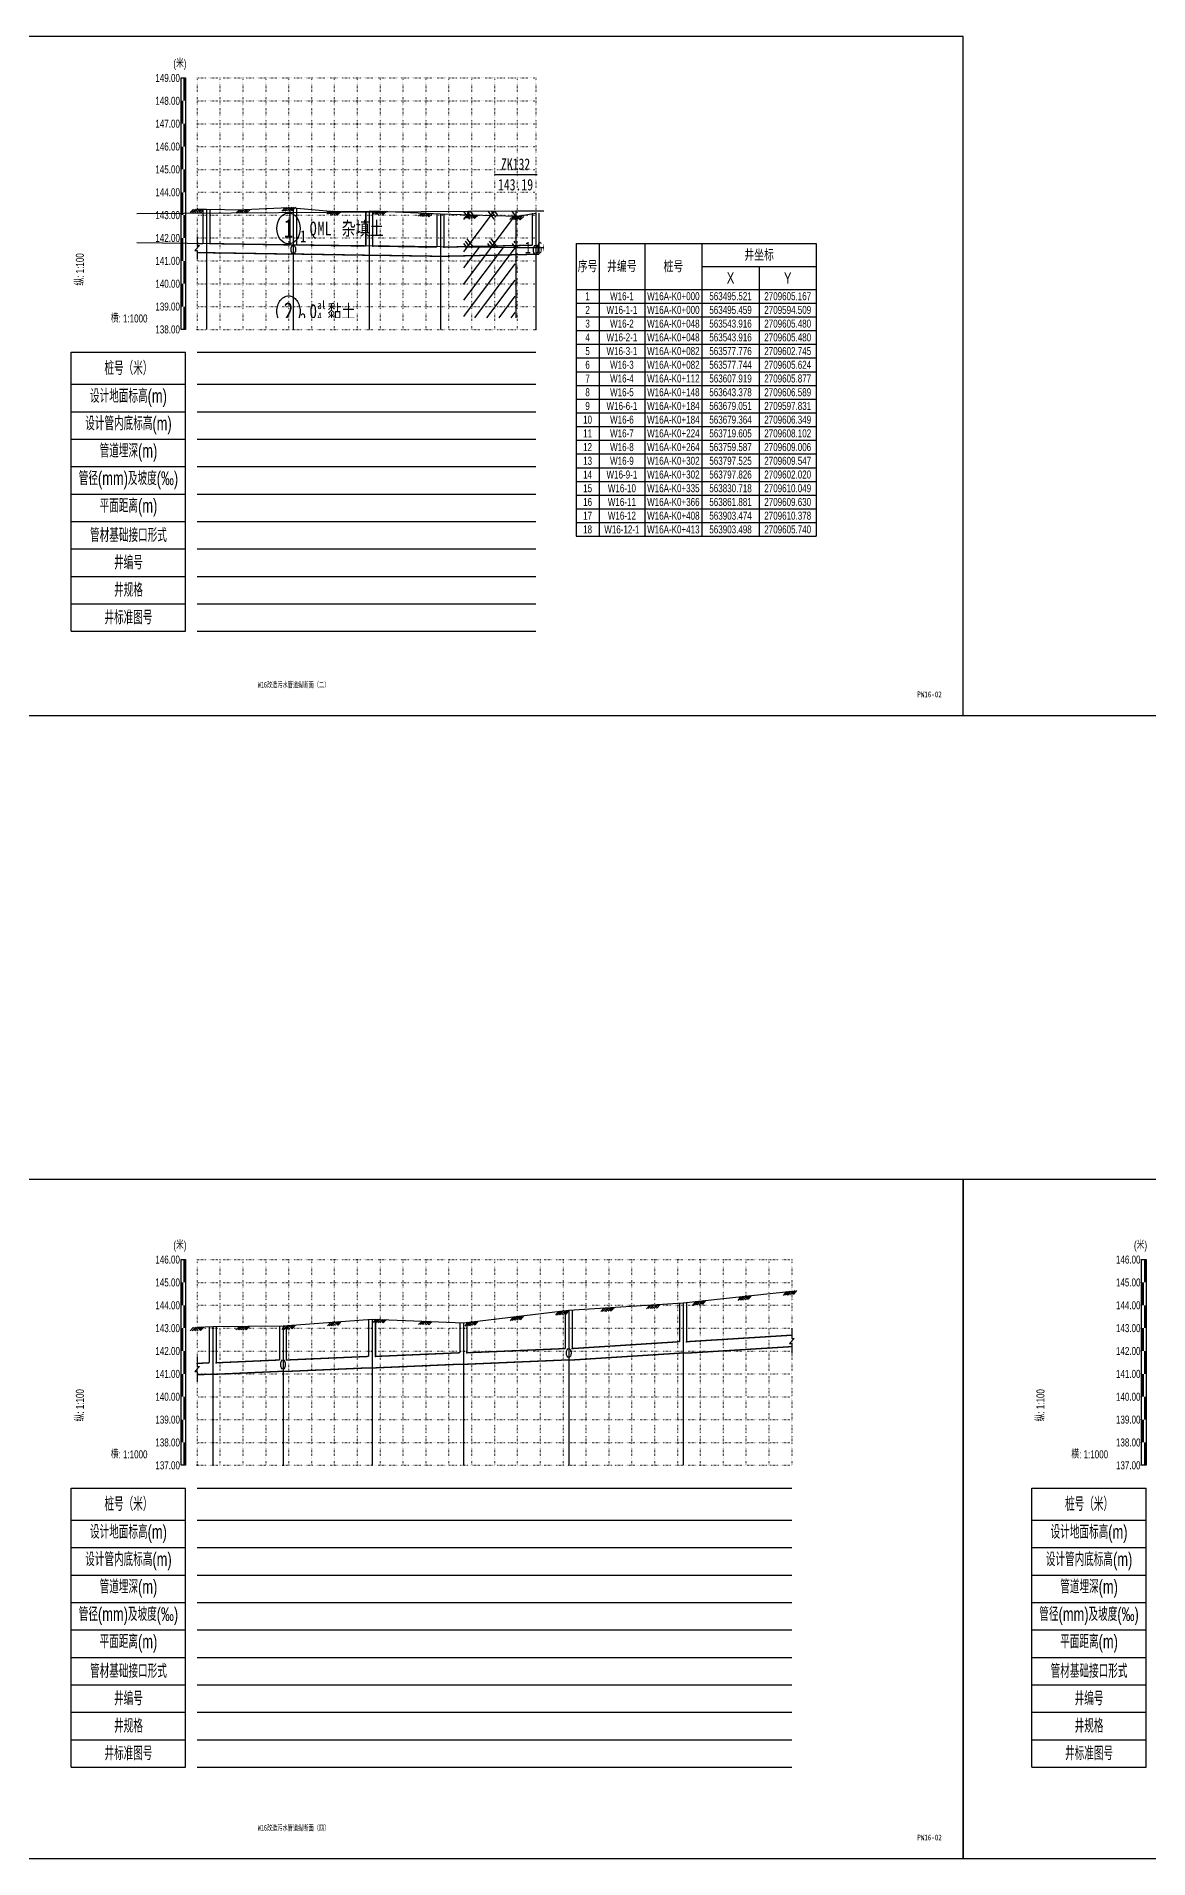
# Model space of a CAD drawing. Extents: x 529262 to 576451, y 2694391 to 2717535.
# Drawn here: x 571886 to 572372, y 2709447 to 2710244 of the extents above; entities that cross this region are included whole.
import ezdxf
from ezdxf.enums import TextEntityAlignment as Align
from ezdxf.xclip import XClip

# ---------------------------------------------------------------- set-up
doc = ezdxf.new("R2010")
doc.units = 0
doc.header["$XCLIPFRAME"] = 0
doc.linetypes.add('DOT', pattern=[6.35, 0, -6.35])
doc.linetypes.add('sx', pattern=[10, 5, 0, 5, 0])
for name, color, linetype in [('GiCAD_PouMian', 7, 'Continuous'), ('GICAD_QUYANG', 7, 'Continuous'), ('GPSCOMMON', 7, 'Continuous'), ('P-说明', 7, 'Continuous'), ('PP-COM', 7, 'Continuous'), ('图框线', 7, 'Continuous'), ('地质-地层符号', 3, 'Continuous'), ('地质-地层线', 7, 'Continuous'), ('地质-地面线', 7, 'Continuous'), ('地质-填充花纹', 4, 'Continuous'), ('地质-文字', 7, 'Continuous'), ('地质-标贯', 7, 'Continuous'), ('地质-钻孔', 7, 'Continuous'), ('纵断_分栏线', 5, 'Continuous'), ('纵断_地面线', 3, 'Continuous'), ('纵断_标注', 2, 'Continuous'), ('纵断_标注_支管', 2, 'Continuous'), ('纵断_表头', 2, 'Continuous'), ('纵断_设计线', 1, 'Continuous'), ('纵断_高程网格', 8, 'DOT')]:
    doc.layers.add(name, color=color, linetype=linetype)
doc.layers.add('纵断污水井', color=7, linetype='Continuous', lineweight=60)
doc.layers.add('纵断污水管', color=224, linetype='Continuous', lineweight=60)
doc.styles.add('JieTuHzTxt', font='smsim.shx', dxfattribs={"width": 0.7, "bigfont": 'smfs.shx'})
doc.styles.add('SEMDI', font='smsim.shx', dxfattribs={"width": 0.75, "bigfont": 'smfs.shx'})
doc.styles.add('SMEDI', font='smsim.shx', dxfattribs={"width": 0.75, "height": 3.5, "bigfont": 'smfs.shx'})
doc.styles.get("Standard").update_dxf_attribs({"font": '', "height": 2.5, "bigfont": 'smfs.shx'})
doc.styles.add('地层编号', font='', dxfattribs={"width": 0.7, "height": 4})
doc.styles.add('宋体', font='', dxfattribs={"width": 0.75})
doc.styles.add('层底标注', font='', dxfattribs={"width": 0.7, "height": 2.5})
doc.styles.add('岩土名称', font='', dxfattribs={"width": 0.7, "height": 3})
doc.styles.add('时代', font='', dxfattribs={"width": 0.7, "height": 3})
doc.styles.add('标贯动探', font='', dxfattribs={"width": 0.7, "height": 2.5})
doc.styles.add('钻孔标注', font='', dxfattribs={"width": 0.7, "height": 2.5})
doc.styles.get('Standard').set_extended_font_data('FangSong_GB2312')
doc.styles.get('地层编号').set_extended_font_data('FangSong_GB2312')
doc.styles.get('宋体').set_extended_font_data('SimSun')
doc.styles.get('层底标注').set_extended_font_data('FangSong_GB2312')
doc.styles.get('岩土名称').set_extended_font_data('FangSong_GB2312')
doc.styles.get('时代').set_extended_font_data('FangSong_GB2312')
doc.styles.get('标贯动探').set_extended_font_data('FangSong_GB2312')
doc.styles.get('钻孔标注').set_extended_font_data('FangSong_GB2312')
doc.linetypes.add('bzhjcx', pattern='A,0.001,[2,XX1.shx,S=1,R=0,X=1,Y=0],-2', length=2.001)

# ---------------------------------------------------------------- blocks, each defined once
blk = doc.blocks.new('A3WK')
at = {"layer": '图框线'}
blk.add_lwpolyline([(0, 0), (420, 0), (420, 297), (0, 297), (0, 0)], dxfattribs=at)
blk = doc.blocks.new('市政排水（YZ）_zdbt')
at = {"color": 0, "linetype": 'ByBlock', "lineweight": -2}
for p, q in [((-50, 0), (0, 0)), ((-50, -122), (-50, 0)), ((0, -122), (0, 0)), ((-50, -14), (0, -14)), ((-50, -26), (0, -26)), ((-50, -38), (0, -38)), ((-50, -50), (0, -50)), ((-50, -62), (0, -62)), ((-50, -74), (0, -74)), ((-50, -86), (0, -86)), ((-50, -98), (0, -98)), ((-50, -110), (0, -110)), ((-50, -122), (0, -122))]:
    blk.add_line(p, q, dxfattribs=at)
at = {"color": 0, "linetype": 'ByBlock', "lineweight": -2, "char_height": 6, "attachment_point": 5, "style": 'JieTuHzTxt'}
for s, insert in [('桩号（米）', (-25, -7)), ('设计地面标高(m)', (-25, -20)), ('设计管内底标高(m)', (-25, -32)), ('管道埋深(m)', (-25, -44)), ('管径(mm)及坡度(‰)', (-25, -56)), ('平面距离(m)', (-25, -68)), ('管材基础接口形式', (-25, -80)), ('井编号', (-25, -92)), ('井规格', (-25, -104)), ('井标准图号', (-25, -116))]:
    blk.add_mtext(s, dxfattribs=dict(at, insert=insert))
blk = doc.blocks.new('VSDesignLineBlock')
at = {"color": 0, "linetype": 'Continuous'}
for p, q in [((-1.5, 0), (-3, -1.5)), ((-0.75, 0), (-2.25, -1.5)), ((0, 0), (-1.5, -1.5)), ((0, 0), (1.5, -1.5)), ((1.5, 0), (0.75, -0.75)), ((2.25, 0), (1.12, -1.12)), ((3, 0), (1.5, -1.5)), ((-0.98, -0.98), (-0.46, -1.5)), ((-0.5, -0.5), (0.5, -1.5))]:
    blk.add_line(p, q, dxfattribs=at)
blk = doc.blocks.new('*T142')
at = {"color": 0, "linetype": 'ByBlock', "lineweight": -2, "transparency": 16777216}
for p, q in [((0, 0), (105, 0)), ((0, 0), (0, -128)), ((10, 0), (10, -128)), ((30, 0), (30, -128)), ((55, 0), (55, -128)), ((105, 0), (105, -128)), ((55, -10), (105, -10)), ((80, -10), (80, -128)), ((0, -20), (105, -20)), ((0, -26), (105, -26)), ((0, -32), (105, -32)), ((0, -38), (105, -38)), ((0, -44), (105, -44)), ((0, -50), (105, -50)), ((0, -56), (105, -56)), ((0, -62), (105, -62)), ((0, -68), (105, -68)), ((0, -74), (105, -74)), ((0, -80), (105, -80)), ((0, -86), (105, -86)), ((0, -92), (105, -92)), ((0, -98), (105, -98)), ((0, -104), (105, -104)), ((0, -110), (105, -110)), ((0, -116), (105, -116)), ((0, -122), (105, -122)), ((0, -128), (105, -128))]:
    blk.add_line(p, q, dxfattribs=at)
at = {"color": 0, "transparency": 16777216, "attachment_point": 5}
for s, insert, char_height, width, style in [('序号', (5, -10), 5, 9.98, 'SMEDI'), ('井编号', (20, -10), 5, 19.98, 'SMEDI'), ('桩号', (42.5, -10), 5, 24.98, 'SMEDI'), ('井坐标', (80, -5), 5, 49.98, 'SMEDI'), ('X', (67.5, -15), 5, 24.98, 'SMEDI'), ('Y', (92.5, -15), 5, 24.98, 'SMEDI'), ('1', (5, -23), 3.5, 9.98, 'SEMDI'), ('W16-1', (20, -23), 3.5, 19.98, 'SEMDI'), ('W16A-K0+000', (42.5, -23), 3.5, 24.98, 'SEMDI'), ('563495.521', (67.5, -23), 3.5, 24.98, 'SEMDI'), ('2709605.167', (92.5, -23), 3.5, 24.98, 'SEMDI'), ('2', (5, -29), 3.5, 9.98, 'SEMDI'), ('W16-1-1', (20, -29), 3.5, 19.98, 'SEMDI'), ('W16A-K0+000', (42.5, -29), 3.5, 24.98, 'SEMDI'), ('563495.459', (67.5, -29), 3.5, 24.98, 'SEMDI'), ('2709594.509', (92.5, -29), 3.5, 24.98, 'SEMDI'), ('4', (5, -41), 3.5, 9.98, 'SEMDI'), ('3', (5, -35), 3.5, 9.98, 'SEMDI'), ('W16-2-1', (20, -41), 3.5, 19.98, 'SEMDI'), ('W16-2', (20, -35), 3.5, 19.98, 'SEMDI'), ('W16A-K0+048', (42.5, -35), 3.5, 24.98, 'SEMDI'), ('W16A-K0+048', (42.5, -41), 3.5, 24.98, 'SEMDI'), ('563543.916', (67.5, -35), 3.5, 24.98, 'SEMDI'), ('563543.916', (67.5, -41), 3.5, 24.98, 'SEMDI'), ('2709605.480', (92.5, -35), 3.5, 24.98, 'SEMDI'), ('2709605.480', (92.5, -41), 3.5, 24.98, 'SEMDI'), ('5', (5, -47), 3.5, 9.98, 'SEMDI'), ('W16-3-1', (20, -47), 3.5, 19.98, 'SEMDI'), ('W16A-K0+082', (42.5, -47), 3.5, 24.98, 'SEMDI'), ('563577.776', (67.5, -47), 3.5, 24.98, 'SEMDI'), ('2709602.745', (92.5, -47), 3.5, 24.98, 'SEMDI'), ('6', (5, -53), 3.5, 9.98, 'SEMDI'), ('W16-3', (20, -53), 3.5, 19.98, 'SEMDI'), ('W16A-K0+082', (42.5, -53), 3.5, 24.98, 'SEMDI'), ('563577.744', (67.5, -53), 3.5, 24.98, 'SEMDI'), ('2709605.624', (92.5, -53), 3.5, 24.98, 'SEMDI'), ('8', (5, -65), 3.5, 9.98, 'SEMDI'), ('7', (5, -59), 3.5, 9.98, 'SEMDI'), ('W16-4', (20, -59), 3.5, 19.98, 'SEMDI'), ('W16-5', (20, -65), 3.5, 19.98, 'SEMDI'), ('W16A-K0+112', (42.5, -59), 3.5, 24.98, 'SEMDI'), ('W16A-K0+148', (42.5, -65), 3.5, 24.98, 'SEMDI'), ('563607.919', (67.5, -59), 3.5, 24.98, 'SEMDI'), ('563643.378', (67.5, -65), 3.5, 24.98, 'SEMDI'), ('2709605.877', (92.5, -59), 3.5, 24.98, 'SEMDI'), ('2709606.589', (92.5, -65), 3.5, 24.98, 'SEMDI'), ('9', (5, -71), 3.5, 9.98, 'SEMDI'), ('W16-6-1', (20, -71), 3.5, 19.98, 'SEMDI'), ('W16A-K0+184', (42.5, -71), 3.5, 24.98, 'SEMDI'), ('563679.051', (67.5, -71), 3.5, 24.98, 'SEMDI'), ('2709597.831', (92.5, -71), 3.5, 24.98, 'SEMDI'), ('10', (5, -77), 3.5, 9.98, 'SEMDI'), ('W16-6', (20, -77), 3.5, 19.98, 'SEMDI'), ('W16A-K0+184', (42.5, -77), 3.5, 24.98, 'SEMDI'), ('563679.364', (67.5, -77), 3.5, 24.98, 'SEMDI'), ('2709606.349', (92.5, -77), 3.5, 24.98, 'SEMDI'), ('11', (5, -83), 3.5, 9.98, 'SEMDI'), ('12', (5, -89), 3.5, 9.98, 'SEMDI'), ('W16-7', (20, -83), 3.5, 19.98, 'SEMDI'), ('W16-8', (20, -89), 3.5, 19.98, 'SEMDI'), ('W16A-K0+224', (42.5, -83), 3.5, 24.98, 'SEMDI'), ('W16A-K0+264', (42.5, -89), 3.5, 24.98, 'SEMDI'), ('563719.605', (67.5, -83), 3.5, 24.98, 'SEMDI'), ('563759.587', (67.5, -89), 3.5, 24.98, 'SEMDI'), ('2709608.102', (92.5, -83), 3.5, 24.98, 'SEMDI'), ('2709609.006', (92.5, -89), 3.5, 24.98, 'SEMDI'), ('13', (5, -95), 3.5, 9.98, 'SEMDI'), ('W16-9', (20, -95), 3.5, 19.98, 'SEMDI'), ('W16A-K0+302', (42.5, -95), 3.5, 24.98, 'SEMDI'), ('563797.525', (67.5, -95), 3.5, 24.98, 'SEMDI'), ('2709609.547', (92.5, -95), 3.5, 24.98, 'SEMDI'), ('14', (5, -101), 3.5, 9.98, 'SEMDI'), ('W16-9-1', (20, -101), 3.5, 19.98, 'SEMDI'), ('W16A-K0+302', (42.5, -101), 3.5, 24.98, 'SEMDI'), ('563797.826', (67.5, -101), 3.5, 24.98, 'SEMDI'), ('2709602.020', (92.5, -101), 3.5, 24.98, 'SEMDI'), ('15', (5, -107), 3.5, 9.98, 'SEMDI'), ('16', (5, -113), 3.5, 9.98, 'SEMDI'), ('W16-10', (20, -107), 3.5, 19.98, 'SEMDI'), ('W16-11', (20, -113), 3.5, 19.98, 'SEMDI'), ('W16A-K0+335', (42.5, -107), 3.5, 24.98, 'SEMDI'), ('W16A-K0+366', (42.5, -113), 3.5, 24.98, 'SEMDI'), ('563830.718', (67.5, -107), 3.5, 24.98, 'SEMDI'), ('563861.881', (67.5, -113), 3.5, 24.98, 'SEMDI'), ('2709610.049', (92.5, -107), 3.5, 24.98, 'SEMDI'), ('2709609.630', (92.5, -113), 3.5, 24.98, 'SEMDI'), ('17', (5, -119), 3.5, 9.98, 'SEMDI'), ('W16-12', (20, -119), 3.5, 19.98, 'SEMDI'), ('W16A-K0+408', (42.5, -119), 3.5, 24.98, 'SEMDI'), ('563903.474', (67.5, -119), 3.5, 24.98, 'SEMDI'), ('2709610.378', (92.5, -119), 3.5, 24.98, 'SEMDI'), ('18', (5, -125), 3.5, 9.98, 'SEMDI'), ('W16-12-1', (20, -125), 3.5, 19.98, 'SEMDI'), ('W16A-K0+413', (42.5, -125), 3.5, 24.98, 'SEMDI'), ('563903.498', (67.5, -125), 3.5, 24.98, 'SEMDI'), ('2709605.740', (92.5, -125), 3.5, 24.98, 'SEMDI')]:
    blk.add_mtext(s, dxfattribs=dict(at, insert=insert, char_height=char_height, width=width, style=style))
blk = doc.blocks.new('A$C1B0B6F20')
at = {"layer": 'GiCAD_PouMian'}
h = blk.add_hatch(color=8, dxfattribs=at)
edge = h.paths.add_edge_path()
edge.add_arc((-4, -8.25), 1, 0, 360)
at = {"layer": 'GICAD_QUYANG', "color": 8}
blk.add_circle((-4, -8.25), 1, dxfattribs=at)
at = {"layer": '地质-地层符号', "color": 8, "linetype": 'Continuous'}
for centre in [(66.86, -1.98), (199.99, -1.12), (66.86, -15.23), (199.99, -19.25), (66.86, -33.1), (199.99, -42.62)]:
    blk.add_ellipse(centre, major_axis=(0, 3.38), ratio=1, dxfattribs=at)
at = {"layer": '地质-地层线', "color": 8}
for p, q in [((0, -6), (132.95, -3.95)), ((132.95, -3.95), (266.25, -5.29)), ((-20, -6), (0, -6)), ((266.25, -5.29), (286.25, -5.29))]:
    blk.add_line(p, q, dxfattribs=at)
at = {"layer": '地质-地层线', "color": 8, "linetype": 'bzhjcx'}
for p, q in [((-20, -10), (0, -10)), ((0, -10), (132.95, -40.95)), ((132.95, -40.95), (266.25, -26.79)), ((266.25, -26.79), (286.25, -26.79))]:
    blk.add_line(p, q, dxfattribs=at)
at = {"layer": '地质-地面线', "color": 8, "linetype": 'Continuous'}
for p, q in [((-20, 0), (0, 0)), ((0, 0), (132.95, 2.05)), ((132.95, 2.05), (266.25, 2.71)), ((266.25, 2.71), (286.25, 2.71))]:
    blk.add_line(p, q, dxfattribs=at)
at = {"layer": '地质-填充花纹', "color": 8, "linetype": 'Continuous'}
for p, q in [((118.52, 0.88), (117.8, 1.6)), ((119.02, 1.38), (118.57, 1.83)), ((118.79, -4.17), (124.88, 1.93)), ((125.52, 0.88), (124.48, 1.92)), ((126.02, 1.38), (125.47, 1.93)), ((125.97, -4.06), (132.06, 2.04)), ((126.52, 1.88), (126.45, 1.95)), ((132.66, 0.88), (131.52, 2.03)), ((132.8, 1.74), (132.5, 2.04)), ((251.1, 0.87), (252.88, 2.64)), ((252.8, 0.88), (251.1, 2.58)), ((253.3, 1.38), (252.04, 2.64)), ((252.16, -5.15), (259.98, 2.68)), ((253.8, 1.88), (253.04, 2.64)), ((259.94, 0.88), (258.17, 2.65)), ((260.44, 1.38), (259.15, 2.67)), ((259.16, -5.22), (266.1, 1.73)), ((260.94, 1.88), (260.14, 2.68)), ((266.1, 1.72), (265.17, 2.65)), ((-15.15, -3.75), (-11.4, 0)), ((-10.32, -6), (-4.32, 0)), ((-8.33, -5.69), (-10.1, -3.92)), ((-7.83, -5.19), (-9.6, -3.42)), ((-3.25, -6), (-0.15, -2.9)), ((-1.19, -5.69), (-2.96, -3.92)), ((-0.69, -5.19), (-2.46, -3.42)), ((118.43, -4.17), (117.8, -3.54)), ((124.48, -4.08), (124.32, -3.92)), ((125.47, -4.07), (124.82, -3.42)), ((131.38, -3.97), (131.32, -3.92)), ((132.36, -3.96), (131.82, -3.42)), ((252.84, -5.16), (251.6, -3.92)), ((253.85, -5.17), (252.1, -3.42)), ((259.91, -5.23), (258.6, -3.92)), ((260.87, -5.19), (259.1, -3.42)), ((266.1, -4.28), (265.74, -3.92)), ((-14.32, -10), (-10.32, -6)), ((-10.79, -10), (-6.79, -6)), ((-9.02, -6), (-10.6, -4.42)), ((-7.25, -10), (-3.25, -6)), ((-3.72, -10), (-0.15, -6.43)), ((-1.88, -6), (-3.46, -4.42)), ((117.8, -15.76), (129.56, -4)), ((117.8, -12.22), (125.97, -4.06)), ((117.8, -8.69), (122.38, -4.11)), ((117.8, -5.15), (118.79, -4.17)), ((117.8, -19.29), (132.8, -4.29)), ((117.8, -22.83), (132.8, -7.83)), ((251.83, -5.15), (251.1, -4.42)), ((251.1, -6.2), (252.16, -5.15)), ((251.1, -9.74), (255.66, -5.18)), ((251.1, -13.27), (259.16, -5.22)), ((251.1, -16.81), (262.66, -5.25)), ((251.1, -20.34), (266.1, -5.34)), ((258.9, -5.22), (258.1, -4.42)), ((266.1, -5.28), (265.24, -4.42)), ((-15.15, -10.1), (-0.15, -10.1)), ((-11, -12.4), (-11, -10.1)), ((-7.5, -10.1), (-7.5, -10)), ((-4, -12.4), (-4, -10.1)), ((-0.5, -10.1), (-0.5, -10)), ((-0.18, -10), (-0.15, -9.97)), ((117.8, -26.36), (132.8, -11.36)), ((251.1, -23.88), (266.1, -8.88)), ((-15.15, -12.4), (-0.15, -12.4)), ((-15.15, -14.7), (-0.15, -14.7)), ((-11, -17), (-11, -14.7)), ((-7.5, -14.7), (-7.5, -12.4)), ((-4, -17), (-4, -14.7)), ((-0.5, -14.7), (-0.5, -12.4)), ((117.8, -29.9), (132.8, -14.9)), ((251.1, -27.41), (266.1, -12.41)), ((-15.15, -17), (-0.15, -17)), ((-15.15, -19.3), (-0.15, -19.3)), ((-11, -21.6), (-11, -19.3)), ((-7.5, -19.3), (-7.5, -17)), ((-4, -21.6), (-4, -19.3)), ((-0.5, -19.3), (-0.5, -17)), ((117.8, -33.44), (132.8, -18.44)), ((253.96, -28.1), (266.1, -15.95)), ((257.91, -27.68), (266.1, -19.48)), ((-15.15, -21.6), (-0.15, -21.6)), ((-15.15, -23.9), (-0.15, -23.9)), ((-11, -25), (-11, -23.9)), ((-7.5, -23.9), (-7.5, -21.6)), ((-4, -25), (-4, -23.9)), ((-0.5, -23.9), (-0.5, -21.6)), ((117.8, -36.97), (132.8, -21.97)), ((261.87, -27.26), (266.1, -23.02)), ((120.3, -38.01), (132.8, -25.51)), ((258.5, -28.5), (258.5, -27.61)), ((265.5, -28.5), (265.5, -26.87)), ((265.82, -26.84), (266.1, -26.56)), ((123.17, -38.67), (132.8, -29.04)), ((251.1, -28.5), (266.1, -28.5)), ((251.1, -30.8), (266.1, -30.8)), ((251.5, -28.5), (251.5, -28.36)), ((251.5, -33.1), (251.5, -30.8)), ((255, -30.8), (255, -28.5)), ((258.5, -33.1), (258.5, -30.8)), ((262, -30.8), (262, -28.5)), ((265.5, -33.1), (265.5, -30.8)), ((126.04, -39.34), (132.8, -32.58)), ((251.1, -33.1), (266.1, -33.1)), ((251.1, -35.4), (266.1, -35.4)), ((251.5, -37.7), (251.5, -35.4)), ((255, -35.4), (255, -33.1)), ((258.5, -37.7), (258.5, -35.4)), ((262, -35.4), (262, -33.1)), ((265.5, -37.7), (265.5, -35.4)), ((117.8, -37.7), (119, -37.7)), ((118.5, -37.7), (118.5, -37.58)), ((122, -40), (122, -38.4)), ((128.91, -40.01), (132.8, -36.11)), ((131.78, -40.68), (132.8, -39.65)), ((251.1, -37.7), (266.1, -37.7)), ((255, -40), (255, -37.7)), ((262, -40), (262, -37.7)), ((117.8, -40), (128.89, -40)), ((117.8, -42.3), (132.8, -42.3)), ((118.5, -42.3), (118.5, -40)), ((122, -44.6), (122, -42.3)), ((125.5, -42.3), (125.5, -40)), ((129, -44.6), (129, -42.3)), ((132.5, -42.3), (132.5, -40.84)), ((251.1, -40), (266.1, -40)), ((251.1, -42.3), (266.1, -42.3)), ((251.5, -42.3), (251.5, -40)), ((255, -44.6), (255, -42.3)), ((258.5, -42.3), (258.5, -40)), ((262, -44.6), (262, -42.3)), ((265.5, -42.3), (265.5, -40)), ((117.8, -44.6), (132.8, -44.6)), ((117.8, -46.9), (132.8, -46.9)), ((118.5, -46.9), (118.5, -44.6)), ((122, -49.2), (122, -46.9)), ((125.5, -46.9), (125.5, -44.6)), ((129, -49.2), (129, -46.9)), ((132.5, -46.9), (132.5, -44.6)), ((251.1, -44.6), (266.1, -44.6)), ((251.5, -46.29), (251.5, -44.6)), ((258.5, -46.29), (258.5, -44.6)), ((265.5, -46.29), (265.5, -44.6)), ((117.8, -49.2), (132.8, -49.2)), ((117.8, -51.5), (132.8, -51.5)), ((118.5, -51.5), (118.5, -49.2)), ((122, -53.8), (122, -51.5)), ((125.5, -51.5), (125.5, -49.2)), ((129, -53.8), (129, -51.5)), ((132.5, -51.5), (132.5, -49.2)), ((121.76, -53.8), (132.8, -53.8)), ((125.5, -54.69), (125.5, -53.8)), ((132.5, -56.1), (132.5, -53.8)), ((131.49, -56.1), (132.8, -56.1))]:
    blk.add_line(p, q, dxfattribs=at)
at = {"layer": '地质-钻孔', "color": 8, "linetype": 'Continuous'}
for p, q in [((-6.19, 8), (6.19, 8)), ((126.76, 10.05), (139.14, 10.05)), ((260.06, 10.71), (272.44, 10.71)), ((-1.5, -25), (1.5, -25)), ((264.75, -46.29), (267.75, -46.29)), ((131.45, -56.45), (134.45, -56.45))]:
    blk.add_line(p, q, dxfattribs=at)
at = {"layer": '地质-钻孔', "color": 8, "linetype": 'sx'}
for p, q in [((132.95, 2.05), (132.95, -56.45)), ((266.25, 2.71), (266.25, -46.29)), ((0, 0), (0, -25))]:
    blk.add_line(p, q, dxfattribs=at)
at = {"layer": 'GICAD_QUYANG', "color": 8, "linetype": 'Continuous', "width": 0.7}
blk.add_text('1.65', height=2, dxfattribs=at).set_placement((-9.87, -9.25))
at = {"layer": '地质-地层符号', "color": 8, "linetype": 'Continuous'}
for s, height, style, p in [('1', 4, '地层编号', (198.6, -3.12)), ('Q', 3, '时代', (206.17, -2.62)), ('ML', 3, '时代', (208.45, -2.62)), ('杂填土', 3, '岩土名称', (215.47, -2.62)), ('1', 4, '地层编号', (65.48, -3.98)), ('1', 2.6, '地层编号', (70.24, -4.98)), ('Q', 3, '时代', (73.04, -3.48)), ('ML', 3, '时代', (75.32, -3.48)), ('杂填土', 3, '岩土名称', (82.35, -3.48)), ('1', 2.6, '地层编号', (203.37, -4.12)), ('2', 4, '地层编号', (65.48, -17.23)), ('2', 2.6, '地层编号', (70.24, -18.23)), ('Q', 3, '时代', (73.04, -16.73)), ('黏土', 3, '岩土名称', (78.19, -16.73)), ('2', 4, '地层编号', (198.6, -21.25)), ('2', 2.6, '地层编号', (203.37, -22.25)), ('Q', 3, '时代', (206.17, -20.75)), ('黏土', 3, '岩土名称', (211.32, -20.75)), ('5', 4, '地层编号', (65.48, -35.1)), ('C', 3, '时代', (71.24, -34.6)), ('石灰岩', 3, '岩土名称', (74.32, -34.6)), ('5', 4, '地层编号', (198.6, -44.62)), ('C', 3, '时代', (204.37, -44.12)), ('石灰岩', 3, '岩土名称', (207.45, -44.12))]:
    blk.add_text(s, height=height, dxfattribs=dict(at, style=style)).set_placement(p)
at = {"layer": '地质-地层符号', "color": 8, "linetype": 'Continuous', "style": '时代', "width": 0.8}
for s, p in [('4', (75.32, -17.23)), ('al', (75.32, -14.73)), ('4', (208.45, -21.25)), ('al', (208.45, -18.75))]:
    blk.add_text(s, height=1.8, dxfattribs=at).set_placement(p)
at = {"layer": '地质-文字', "color": 8, "linetype": 'Continuous', "style": '层底标注'}
for s, p in [('1.20', (135.6, -5.2)), ('1.20', (2.65, -7.25)), ('1.60', (268.9, -6.54)), ('2.00', (2.65, -11.25)), ('5.00', (2.65, -26.25)), ('5.90', (268.9, -28.04)), ('8.60', (135.6, -42.2)), ('9.80', (268.9, -47.54)), ('11.70', (135.6, -57.7))]:
    blk.add_text(s, height=2.5, dxfattribs=at).set_placement(p)
at = {"layer": '地质-标贯', "color": 8, "linetype": 'Continuous', "style": '标贯动探'}
for s, p in [('N=4', (141.15, -15.45)), ('N=5', (274.45, -21.79))]:
    blk.add_text(s, height=2.5, dxfattribs=at).set_placement(p)
at = {"layer": '地质-钻孔', "color": 8, "linetype": 'Continuous', "style": '钻孔标注'}
for s, p in [('ZK131', (128.63, 11.05)), ('ZK132', (261.93, 11.71)), ('ZK130', (-4.32, 9)), ('143.05', (127.76, 6.55)), ('143.19', (261.06, 7.21)), ('142.64', (-5.19, 4.5))]:
    blk.add_text(s, height=2.5, dxfattribs=at).set_placement(p)

msp = doc.modelspace()

# ---------------------------------------------------------------- linework, layer by layer
for p in [(571956.269, 2710152.958), (571961.914, 2710152.895), (571999.856, 2710152.326), (572033.053, 2710151.828), (572064.219, 2710151.361), (572170.274, 2709672.587), (571956.269, 2709663.089), (571964.68, 2709663.366), (571995.341, 2709664.592), (572034.275, 2709666.149), (572074.27, 2709667.749), (572120.282, 2709669.588)]:
    msp.add_point(p)
at = {"layer": 'GPSCOMMON'}
for p in [(571956.269, 2710115.361), (571956.269, 2709618.518)]:
    msp.add_point(p, dxfattribs=at)
at = {"layer": 'PP-COM'}
for p, q in [((571451.269, 2709946.518), (576451.269, 2709946.518)), ((571451.269, 2709446.518), (576451.269, 2709446.518))]:
    msp.add_line(p, q, dxfattribs=at)
at = {"layer": '纵断_分栏线'}
for p, q in [((571956.269, 2710105.361), (572104.319, 2710105.361)), ((571956.269, 2710091.361), (572104.319, 2710091.361)), ((571956.269, 2710079.361), (572104.319, 2710079.361)), ((571956.269, 2710067.361), (572104.319, 2710067.361)), ((571956.269, 2710055.361), (572104.319, 2710055.361)), ((571956.269, 2710043.361), (572104.319, 2710043.361)), ((571956.269, 2710031.361), (572104.319, 2710031.361)), ((571956.269, 2710019.361), (572104.319, 2710019.361)), ((571956.269, 2710007.361), (572104.319, 2710007.361)), ((571956.269, 2709995.361), (572104.319, 2709995.361)), ((571956.269, 2709983.361), (572104.319, 2709983.361)), ((571956.269, 2709608.518), (572216.269, 2709608.518)), ((571956.269, 2709594.518), (572216.269, 2709594.518)), ((571956.269, 2709582.518), (572216.269, 2709582.518)), ((571956.269, 2709570.518), (572216.269, 2709570.518)), ((571956.269, 2709558.518), (572216.269, 2709558.518)), ((571956.269, 2709546.518), (572216.269, 2709546.518)), ((571956.269, 2709534.518), (572216.269, 2709534.518)), ((571956.269, 2709522.518), (572216.269, 2709522.518)), ((571956.269, 2709510.518), (572216.269, 2709510.518)), ((571956.269, 2709498.518), (572216.269, 2709498.518)), ((571956.269, 2709486.518), (572216.269, 2709486.518))]:
    msp.add_line(p, q, dxfattribs=at)
at = {"layer": '纵断_地面线'}
for points in [[(571956.269, 2710167.951), (571960.414, 2710167.903), (571976.27, 2710167.721), (571976.984, 2710167.757), (571996.27, 2710168.721), (571998.356, 2710168.541), (572016.27, 2710167.001), (572031.553, 2710167.093), (572036.27, 2710167.121), (572056.27, 2710166.241), (572062.719, 2710165.989), (572076.27, 2710165.461), (572096.27, 2710164.901), (572104.319, 2710166.278)], [(571956.269, 2709678.968), (571963.18, 2709679.191), (571993.841, 2709679.465), (572032.775, 2709682.513), (572072.77, 2709680.855), (572118.782, 2709686.342), (572168.774, 2709689.548), (572216.269, 2709694.764)]]:
    msp.add_lwpolyline(points, dxfattribs=at)
at = {"layer": '纵断_标注'}
for p, q in [((571960.414, 2710167.903), (571960.414, 2710115.361)), ((571998.356, 2710168.541), (571998.356, 2710115.361)), ((572031.553, 2710167.093), (572031.553, 2710115.361)), ((572062.719, 2710165.989), (572062.719, 2710115.361)), ((572104.319, 2710166.278), (572104.319, 2710115.361)), ((572168.774, 2709689.548), (572168.774, 2709618.518)), ((571963.18, 2709679.191), (571963.18, 2709618.518)), ((571993.841, 2709679.465), (571993.841, 2709618.518)), ((572032.775, 2709682.513), (572032.775, 2709618.518)), ((572072.77, 2709680.855), (572072.77, 2709618.518)), ((572118.782, 2709686.342), (572118.782, 2709618.518))]:
    msp.add_line(p, q, dxfattribs=at)
for points in [[(571956.269, 2710155.958), (571956.269, 2710152.058), (571957.269, 2710152.058), (571955.269, 2710149.858), (571956.269, 2710149.858), (571956.269, 2710145.958)], [(572216.269, 2709678.437), (572216.269, 2709674.037), (572217.269, 2709674.037), (572215.269, 2709671.837), (572216.269, 2709671.837), (572216.269, 2709667.437)], [(571956.269, 2709666.089), (571956.269, 2709661.689), (571957.269, 2709661.689), (571955.269, 2709659.489), (571956.269, 2709659.489), (571956.269, 2709655.089)]]:
    msp.add_lwpolyline(points, dxfattribs=at)
for points in [[(571901.269, 2710115.361, 0, 0, 0), (571901.269, 2710140.694, 1, 0, 0), (571901.269, 2710148.694, 0, 0, 0)], [(571901.269, 2710115.361, 0, 0, 0), (571926.603, 2710115.361, 1, 0, 0), (571934.603, 2710115.361, 0, 0, 0)], [(571901.269, 2709618.518, 0, 0, 0), (571901.269, 2709643.851, 1, 0, 0), (571901.269, 2709651.851, 0, 0, 0)], [(572321.269, 2709618.518, 0, 0, 0), (572321.269, 2709643.851, 1, 0, 0), (572321.269, 2709651.851, 0, 0, 0)], [(571901.269, 2709618.518, 0, 0, 0), (571926.603, 2709618.518, 1, 0, 0), (571934.603, 2709618.518, 0, 0, 0)], [(572321.269, 2709618.518, 0, 0, 0), (572346.603, 2709618.518, 1, 0, 0), (572354.603, 2709618.518, 0, 0, 0)]]:
    msp.add_lwpolyline(points, format="xyseb", dxfattribs=at)
at = {"layer": '纵断_标注_支管'}
for p in [(571998.356, 2710115.361), (572104.319, 2710115.361), (571993.841, 2709618.518), (572118.782, 2709618.518)]:
    msp.add_point(p, dxfattribs=at)
at = {"layer": '纵断_表头'}
for points in [[(571951.269, 2710115.361), (571949.269, 2710115.361), (571949.269, 2710225.361), (571951.269, 2710225.361), (571951.269, 2710115.361)], [(571951.269, 2709618.518), (571949.269, 2709618.518), (571949.269, 2709708.518), (571951.269, 2709708.518), (571951.269, 2709618.518)], [(572371.269, 2709618.518), (572369.269, 2709618.518), (572369.269, 2709708.518), (572371.269, 2709708.518), (572371.269, 2709618.518)]]:
    msp.add_lwpolyline(points, dxfattribs=at)
at = {"layer": '纵断_表头', "const_width": 1}
for points in [[(571950.769, 2710215.361), (571950.769, 2710225.361)], [(571949.769, 2710205.361), (571949.769, 2710215.361)], [(571950.769, 2710195.361), (571950.769, 2710205.361)], [(571949.769, 2710185.361), (571949.769, 2710195.361)], [(571950.769, 2710175.361), (571950.769, 2710185.361)], [(571949.769, 2710165.361), (571949.769, 2710175.361)], [(571950.769, 2710155.361), (571950.769, 2710165.361)], [(571949.769, 2710145.361), (571949.769, 2710155.361)], [(571950.769, 2710135.361), (571950.769, 2710145.361)], [(571949.769, 2710125.361), (571949.769, 2710135.361)], [(571950.769, 2710115.361), (571950.769, 2710125.361)], [(571950.769, 2709698.518), (571950.769, 2709708.518)], [(572370.769, 2709698.518), (572370.769, 2709708.518)], [(571949.769, 2709688.518), (571949.769, 2709698.518)], [(572369.769, 2709688.518), (572369.769, 2709698.518)], [(571950.769, 2709678.518), (571950.769, 2709688.518)], [(572370.769, 2709678.518), (572370.769, 2709688.518)], [(571949.769, 2709668.518), (571949.769, 2709678.518)], [(572369.769, 2709668.518), (572369.769, 2709678.518)], [(571950.769, 2709658.518), (571950.769, 2709668.518)], [(572370.769, 2709658.518), (572370.769, 2709668.518)], [(571949.769, 2709648.518), (571949.769, 2709658.518)], [(572369.769, 2709648.518), (572369.769, 2709658.518)], [(571950.769, 2709638.518), (571950.769, 2709648.518)], [(572370.769, 2709638.518), (572370.769, 2709648.518)], [(571949.769, 2709628.518), (571949.769, 2709638.518)], [(572369.769, 2709628.518), (572369.769, 2709638.518)], [(571950.769, 2709618.518), (571950.769, 2709628.518)], [(572370.769, 2709618.518), (572370.769, 2709628.518)]]:
    msp.add_lwpolyline(points, dxfattribs=at)
at = {"layer": '纵断_设计线'}
for points in [[(571956.269, 2710167.951), (571960.414, 2710167.903), (571976.27, 2710167.721), (571976.984, 2710167.757), (571996.27, 2710168.721), (571998.356, 2710168.541), (572016.27, 2710167.001), (572031.553, 2710167.093), (572036.27, 2710167.121), (572056.27, 2710166.241), (572062.719, 2710165.989), (572076.27, 2710165.461), (572096.27, 2710164.901), (572104.319, 2710166.278)], [(571956.269, 2709678.968), (571963.18, 2709679.191), (571993.841, 2709679.465), (572032.775, 2709682.513), (572072.77, 2709680.855), (572118.782, 2709686.342), (572168.774, 2709689.548), (572216.269, 2709694.764)]]:
    msp.add_lwpolyline(points, dxfattribs=at)
at = {"layer": '纵断_高程网格', "ltscale": 0.0787}
for p, q in [((571956.269, 2710225.361), (572104.319, 2710225.361)), ((571956.269, 2710225.361), (571956.269, 2710115.361)), ((571966.269, 2710225.361), (571966.269, 2710115.361)), ((571976.269, 2710225.361), (571976.269, 2710115.361)), ((571986.269, 2710225.361), (571986.269, 2710115.361)), ((571996.269, 2710225.361), (571996.269, 2710115.361)), ((572006.269, 2710225.361), (572006.269, 2710115.361)), ((572016.269, 2710225.361), (572016.269, 2710115.361)), ((572026.269, 2710225.361), (572026.269, 2710115.361)), ((572036.269, 2710225.361), (572036.269, 2710115.361)), ((572046.269, 2710225.361), (572046.269, 2710115.361)), ((572056.269, 2710225.361), (572056.269, 2710115.361)), ((572066.269, 2710225.361), (572066.269, 2710115.361)), ((572076.269, 2710225.361), (572076.269, 2710115.361)), ((572086.269, 2710225.361), (572086.269, 2710115.361)), ((572096.269, 2710225.361), (572096.269, 2710115.361)), ((572104.319, 2710225.361), (572104.319, 2710115.361)), ((571956.269, 2710215.361), (572104.319, 2710215.361)), ((571956.269, 2710205.361), (572104.319, 2710205.361)), ((571956.269, 2710195.361), (572104.319, 2710195.361)), ((571956.269, 2710185.361), (572104.319, 2710185.361)), ((571956.269, 2710175.361), (572104.319, 2710175.361)), ((571956.269, 2710165.361), (572104.319, 2710165.361)), ((571956.269, 2710155.361), (572104.319, 2710155.361)), ((571956.269, 2710145.361), (572104.319, 2710145.361)), ((571956.269, 2710135.361), (572104.319, 2710135.361)), ((571956.269, 2710125.361), (572104.319, 2710125.361)), ((571956.269, 2710115.361), (572104.319, 2710115.361)), ((571956.269, 2709708.518), (572216.269, 2709708.518)), ((571956.269, 2709708.518), (571956.269, 2709618.518)), ((571966.269, 2709708.518), (571966.269, 2709618.518)), ((571976.269, 2709708.518), (571976.269, 2709618.518)), ((571986.269, 2709708.518), (571986.269, 2709618.518)), ((571996.269, 2709708.518), (571996.269, 2709618.518)), ((572006.269, 2709708.518), (572006.269, 2709618.518)), ((572016.269, 2709708.518), (572016.269, 2709618.518)), ((572026.269, 2709708.518), (572026.269, 2709618.518)), ((572036.269, 2709708.518), (572036.269, 2709618.518)), ((572046.269, 2709708.518), (572046.269, 2709618.518)), ((572056.269, 2709708.518), (572056.269, 2709618.518)), ((572066.269, 2709708.518), (572066.269, 2709618.518)), ((572076.269, 2709708.518), (572076.269, 2709618.518)), ((572086.269, 2709708.518), (572086.269, 2709618.518)), ((572096.269, 2709708.518), (572096.269, 2709618.518)), ((572106.269, 2709708.518), (572106.269, 2709618.518)), ((572116.269, 2709708.518), (572116.269, 2709618.518)), ((572126.269, 2709708.518), (572126.269, 2709618.518)), ((572136.269, 2709708.518), (572136.269, 2709618.518)), ((572146.269, 2709708.518), (572146.269, 2709618.518)), ((572156.269, 2709708.518), (572156.269, 2709618.518)), ((572166.269, 2709708.518), (572166.269, 2709618.518)), ((572176.269, 2709708.518), (572176.269, 2709618.518)), ((572186.269, 2709708.518), (572186.269, 2709618.518)), ((572196.269, 2709708.518), (572196.269, 2709618.518)), ((572206.269, 2709708.518), (572206.269, 2709618.518)), ((572216.269, 2709708.518), (572216.269, 2709618.518)), ((571956.269, 2709698.518), (572216.269, 2709698.518)), ((571956.269, 2709688.518), (572216.269, 2709688.518)), ((571956.269, 2709678.518), (572216.269, 2709678.518)), ((571956.269, 2709668.518), (572216.269, 2709668.518)), ((571956.269, 2709658.518), (572216.269, 2709658.518)), ((571956.269, 2709648.518), (572216.269, 2709648.518)), ((571956.269, 2709638.518), (572216.269, 2709638.518)), ((571956.269, 2709628.518), (572216.269, 2709628.518)), ((571956.269, 2709618.518), (572216.269, 2709618.518))]:
    msp.add_line(p, q, dxfattribs=at)
at = {"layer": '纵断污水井', "const_width": 0.6}
for points in [[(571958.914, 2710167.903), (571958.914, 2710152.895)], [(571961.914, 2710167.903), (571961.914, 2710152.901)], [(571996.856, 2710168.541), (571996.856, 2710152.326)], [(571999.856, 2710168.541), (571999.856, 2710152.331)], [(572030.053, 2710167.093), (572030.053, 2710151.828)], [(572033.053, 2710167.093), (572033.053, 2710151.831)], [(572061.219, 2710165.989), (572061.219, 2710151.361)], [(572064.219, 2710165.989), (572064.219, 2710151.361)], [(572102.819, 2710166.278), (572102.819, 2710152.193)], [(572105.819, 2710166.278), (572105.819, 2710148.191)], [(571958.914, 2710148.901), (571961.914, 2710148.901)], [(571996.856, 2710148.331), (571999.856, 2710148.331)], [(572030.053, 2710147.831), (572033.053, 2710147.831)], [(572061.219, 2710147.361), (572064.219, 2710147.361)], [(572102.819, 2710148.191), (572105.819, 2710148.191)], [(572167.274, 2709689.548), (572167.274, 2709672.587)], [(572170.274, 2709689.548), (572170.274, 2709672.588)], [(571961.68, 2709679.191), (571961.68, 2709663.366)], [(571964.68, 2709679.191), (571964.68, 2709663.368)], [(571992.341, 2709679.465), (571992.341, 2709664.592)], [(571995.341, 2709679.465), (571995.341, 2709664.588)], [(572031.275, 2709682.513), (572031.275, 2709666.149)], [(572034.275, 2709682.513), (572034.275, 2709666.148)], [(572071.27, 2709680.855), (572071.27, 2709667.749)], [(572074.27, 2709680.855), (572074.27, 2709667.748)], [(572117.282, 2709686.342), (572117.282, 2709669.59)], [(572120.282, 2709686.342), (572120.282, 2709669.588)], [(572117.282, 2709664.588), (572120.282, 2709664.588)], [(572167.274, 2709667.588), (572170.274, 2709667.588)], [(571961.68, 2709658.368), (571964.68, 2709658.368)], [(571992.341, 2709659.588), (571995.341, 2709659.588)], [(572031.275, 2709661.148), (572034.275, 2709661.148)], [(572071.27, 2709662.748), (572074.27, 2709662.748)]]:
    msp.add_lwpolyline(points, dxfattribs=at)
at = {"layer": '纵断污水管', "const_width": 0.6}
for points in [[(571956.269, 2710152.958), (571958.914, 2710152.895)], [(571956.269, 2710148.958), (571958.914, 2710148.895)], [(571961.914, 2710152.895), (571996.856, 2710152.326)], [(571999.856, 2710152.326), (572030.053, 2710151.828)], [(572033.053, 2710151.828), (572061.219, 2710151.361)], [(572064.219, 2710151.361), (572102.819, 2710152.193)], [(571961.914, 2710148.895), (571996.856, 2710148.326)], [(571999.856, 2710148.326), (572030.053, 2710147.828)], [(572033.053, 2710147.828), (572061.219, 2710147.361)], [(572064.219, 2710147.361), (572102.819, 2710148.193)], [(572120.282, 2709669.588), (572167.274, 2709672.587)], [(572170.274, 2709672.587), (572216.269, 2709675.437)], [(571956.269, 2709663.089), (571961.68, 2709663.366)], [(571964.68, 2709663.366), (571992.341, 2709664.592)], [(571995.341, 2709664.592), (572031.275, 2709666.149)], [(572034.275, 2709666.149), (572071.27, 2709667.749)], [(572074.27, 2709667.749), (572117.282, 2709669.59)], [(572074.27, 2709662.749), (572117.282, 2709664.59)], [(572120.282, 2709664.588), (572167.274, 2709667.587)], [(572170.274, 2709667.587), (572216.269, 2709670.437)], [(571956.269, 2709658.089), (571961.68, 2709658.366)], [(571964.68, 2709658.366), (571992.341, 2709659.592)], [(571995.341, 2709659.592), (572031.275, 2709661.149)], [(572034.275, 2709661.149), (572071.27, 2709662.749)]]:
    msp.add_lwpolyline(points, dxfattribs=at)
at = {"layer": '纵断污水管', "lineweight": 30}
for centre in [(571998.356, 2710150.326), (572104.319, 2710150.193), (571993.841, 2709662.632), (572118.782, 2709667.628)]:
    msp.add_ellipse(centre, major_axis=(0, 2), ratio=0.5, dxfattribs=at)

# ---------------------------------------------------------------- block references
msp.add_blockref('*T142', (572122.012, 2710152.88))
at = {"layer": 'GPSCOMMON'}
ref = msp.add_blockref('A$C1B0B6F20', (571696.269, 2710161.761), dxfattribs=dict(at, xscale=1.5, yscale=2))
XClip(ref).set_block_clipping_path([(155.8132487534, -20.7), (274.3910565597, 14.539265831)])
at = {"layer": '纵断_标注'}
for p, rotation in [((571956.269, 2710167.951), 359.3413847774369), ((571976.268, 2710167.721), 359.3411345817397), ((571996.243, 2710168.72), 2.862379082252837), ((572016.17, 2710167.01), 355.0846576139028), ((572036.169, 2710167.12), 0.3437705511022825), ((572056.15, 2710166.246), 357.4806107091139), ((572076.134, 2710165.466), 357.7665964759954), ((572096.126, 2710164.905), 358.3961372286845), ((572215.402, 2709694.669), 6.26769638108127), ((572135.75, 2709687.43), 3.668928001339113), ((572155.709, 2709688.71), 3.668928001339113), ((572175.641, 2709690.302), 6.26769638108127), ((572195.522, 2709692.486), 6.26769638108127), ((571956.269, 2709678.968), 1.849109141522205), ((571976.265, 2709679.308), 0.5116824796663444), ((571996.257, 2709679.654), 4.47576303612979), ((572016.196, 2709681.215), 4.47576303612979), ((572036.143, 2709682.373), 357.6273957450478), ((572056.125, 2709681.545), 357.6273957450478), ((572076.088, 2709681.251), 6.80018074530975), ((572095.947, 2709683.619), 6.80018074530975), ((572115.806, 2709685.987), 6.80018074530975)]:
    msp.add_blockref('VSDesignLineBlock', p, dxfattribs=dict(at, rotation=rotation))
at = {"layer": '纵断_表头'}
for name, p in [('A3WK', (571871.268, 2709946.514)), ('A3WK', (571871.269, 2709946.515)), ('市政排水（YZ）_zdbt', (571951.269, 2710105.361)), ('A3WK', (571871.268, 2709446.518)), ('A3WK', (571871.269, 2709446.519)), ('A3WK', (572291.268, 2709446.518)), ('A3WK', (572291.269, 2709446.519)), ('市政排水（YZ）_zdbt', (571951.269, 2709608.518)), ('市政排水（YZ）_zdbt', (572371.269, 2709608.518))]:
    msp.add_blockref(name, p, dxfattribs=at)

# ---------------------------------------------------------------- texts
at = {"layer": 'P-说明', "style": '宋体'}
for s, width, p in [('W16改造污水管道纵断面（二）', 0.65, (571998.466, 2709959.975)), ('PW16-02', 0.75, (572276.54, 2709955.745)), ('W16改造污水管道纵断面（四）', 0.65, (571998.466, 2709459.979)), ('PW16-02', 0.75, (572276.54, 2709455.749))]:
    msp.add_text(s, height=2.5, dxfattribs=dict(at, width=width)).set_placement(p, align=Align.MIDDLE_CENTER)
at = {"layer": '纵断_标注', "style": 'SEMDI', "width": 0.75}
for p in [(571903.269, 2710148.694), (571903.269, 2709651.851), (572323.269, 2709651.851)]:
    msp.add_text('纵: 1:100', height=3.5, rotation=90, dxfattribs=at).set_placement(p, align=Align.TOP_RIGHT)
for p in [(571934.603, 2710117.361), (571934.603, 2709620.518), (572354.603, 2709620.518)]:
    msp.add_text('横: 1:1000', height=3.5, dxfattribs=at).set_placement(p, align=Align.BOTTOM_RIGHT)
at = {"layer": '纵断_表头', "style": 'SEMDI', "width": 0.75}
for p in [(571948.769, 2710228.861), (571948.769, 2709712.018), (572368.769, 2709712.018)]:
    msp.add_text('(米)', height=3.5, dxfattribs=at).set_placement(p, align=Align.BOTTOM_CENTER)
for s, p in [('149.00', (571948.769, 2710225.361)), ('148.00', (571948.769, 2710215.361)), ('147.00', (571948.769, 2710205.361)), ('146.00', (571948.769, 2710195.361)), ('145.00', (571948.769, 2710185.361)), ('144.00', (571948.769, 2710175.361)), ('143.00', (571948.769, 2710165.361)), ('142.00', (571948.769, 2710155.361)), ('141.00', (571948.769, 2710145.361)), ('140.00', (571948.769, 2710135.361)), ('139.00', (571948.769, 2710125.361)), ('138.00', (571948.769, 2710115.361)), ('146.00', (571948.769, 2709708.518)), ('146.00', (572368.769, 2709708.518)), ('145.00', (571948.769, 2709698.518)), ('145.00', (572368.769, 2709698.518)), ('144.00', (571948.769, 2709688.518)), ('144.00', (572368.769, 2709688.518)), ('143.00', (571948.769, 2709678.518)), ('143.00', (572368.769, 2709678.518)), ('142.00', (571948.769, 2709668.518)), ('142.00', (572368.769, 2709668.518)), ('141.00', (571948.769, 2709658.518)), ('141.00', (572368.769, 2709658.518)), ('140.00', (571948.769, 2709648.518)), ('140.00', (572368.769, 2709648.518)), ('139.00', (571948.769, 2709638.518)), ('139.00', (572368.769, 2709638.518)), ('138.00', (571948.769, 2709628.518)), ('138.00', (572368.769, 2709628.518)), ('137.00', (571948.769, 2709618.518)), ('137.00', (572368.769, 2709618.518))]:
    msp.add_text(s, height=3.5, dxfattribs=at).set_placement(p, align=Align.MIDDLE_RIGHT)

doc.saveas('drawing.dxf')
